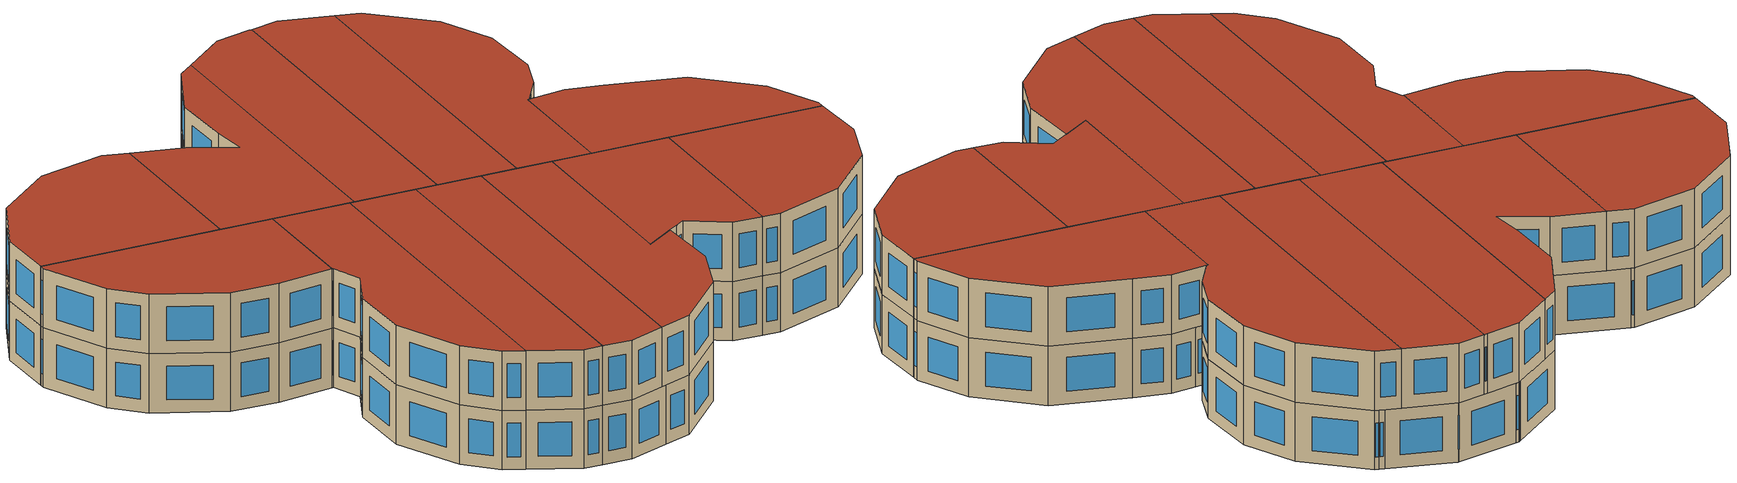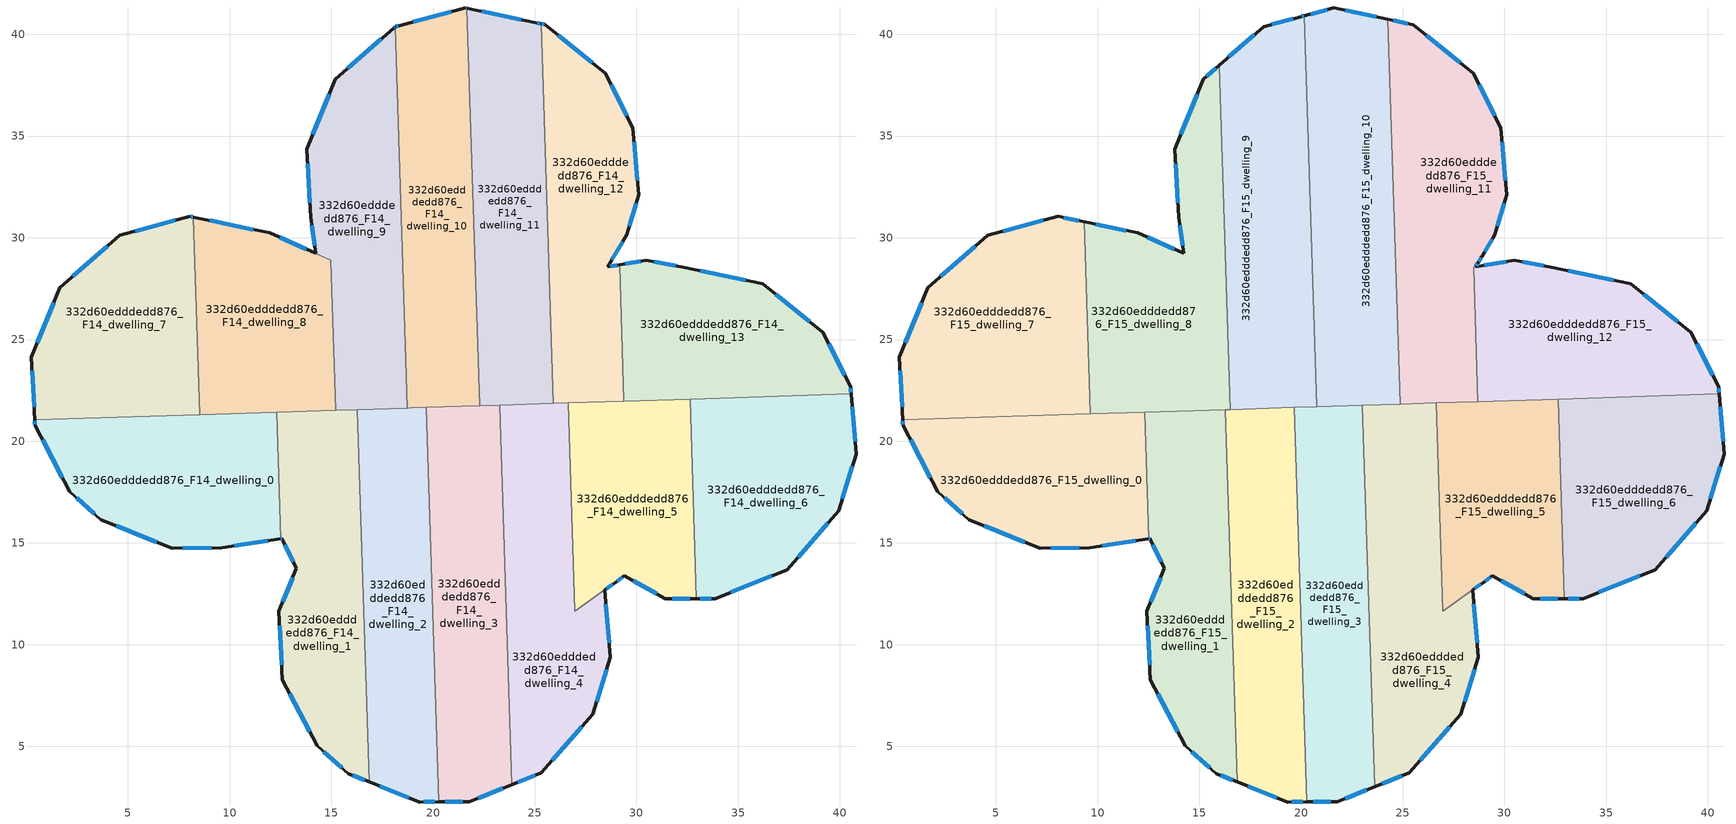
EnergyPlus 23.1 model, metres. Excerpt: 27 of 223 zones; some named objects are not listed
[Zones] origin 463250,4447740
332d60edddedd876_F14_dwelling_0
 floor to 332d60edddedd876_F13_dwelling_0 (EU_floor_Construction): 12.31,21.42 12.51,15.21 9.62,14.76 7.18,14.75 3.68,16.14 2.15,17.51 0.44,20.76 0.42,21.05 z42
 wall outside (EU_wall_Construction): 0.42,21.05 0.44,20.76 2.15,17.51 3.68,16.14 7.18,14.75 9.62,14.76 12.51,15.21 z42:45
 wall to 332d60edddedd876_F14_dwelling_1 (EU_wall_Construction): 12.51,15.21 12.31,21.42 z42:45
 wall to 332d60edddedd876_F14_dwelling_7 (EU_wall_Construction): 8.52,21.3 0.42,21.05 z42:45
 wall to 332d60edddedd876_F14_dwelling_8 (EU_wall_Construction): 12.31,21.42 8.52,21.3 z42:45
 window (EU_Window_Construction): 2.48,17.22 3.35,16.44 / 0.81,20.07 1.78,18.21 / 0.43,20.99 0.44,20.82 / 10.24,14.86 11.89,15.11 / 7.7,14.75 9.1,14.76 / 4.43,15.84 6.43,15.05 z42.64:44.36
332d60edddedd876_F14_dwelling_1
 floor to 332d60edddedd876_F13_dwelling_1 (EU_floor_Construction): 16.27,21.55 16.86,3.26 15.83,3.66 14.32,5.03 12.59,8.28 12.42,11.65 13.28,13.75 12.57,15.22 12.51,15.21 12.31,21.42 z42
 wall outside (EU_wall_Construction): 12.51,15.21 12.57,15.22 13.28,13.75 12.42,11.65 12.59,8.28 14.32,5.03 15.83,3.66 16.86,3.26 z42:45
 wall to 332d60edddedd876_F14_dwelling_2 (EU_wall_Construction): 16.86,3.26 16.27,21.55 z42:45
 wall to 332d60edddedd876_F14_dwelling_8 (EU_wall_Construction): 15.21,21.52 12.31,21.42 z42:45
 wall to 332d60edddedd876_F14_dwelling_9 (EU_wall_Construction): 16.27,21.55 15.21,21.52 z42:45
 window (EU_Window_Construction): 12.72,14.91 13.13,14.07 / 12.52,15.21 12.56,15.22 / 16.05,3.58 16.64,3.34 / 14.64,4.74 15.51,3.96 / 12.96,7.59 13.95,5.73 / 12.46,10.93 12.56,9 / 13.09,13.3 12.61,12.1 z42.64:44.36
332d60edddedd876_F14_dwelling_10
 floor to 332d60edddedd876_F13_dwelling_10 (EU_floor_Construction): 21.67,41.28 22.29,21.74 18.93,21.64 18.73,21.63 18.13,40.36 18.16,40.38 18.33,40.42 21.61,41.29 z42
 wall outside (EU_wall_Construction): 21.67,41.28 21.61,41.29 18.33,40.42 18.16,40.38 18.13,40.36 z42:45
 wall to 332d60edddedd876_F14_dwelling_11 (EU_wall_Construction): 22.29,21.74 21.67,41.28 z42:45
 wall to 332d60edddedd876_F14_dwelling_9 (EU_wall_Construction): 18.13,40.36 18.73,21.63 z42:45
 wall to 332d60edddedd876_F14_dwelling_3 (EU_wall_Construction): 19.67,21.66 22.29,21.74 z42:45
 wall to 332d60edddedd876_F14_dwelling_2 (EU_wall_Construction): 18.73,21.63 18.93,21.64 19.67,21.66 z42:45
 window (EU_Window_Construction): 18.29,40.42 18.19,40.39 / 20.91,41.11 19.03,40.61 / 21.65,41.29 21.62,41.29 z42.64:44.36
332d60edddedd876_F14_dwelling_11
 floor to 332d60edddedd876_F13_dwelling_11 (EU_floor_Construction): 25.31,40.52 25.91,21.86 22.29,21.74 21.67,41.28 25.06,40.57 z42
 wall outside (EU_wall_Construction): 25.31,40.52 25.06,40.57 21.67,41.28 z42:45
 wall to 332d60edddedd876_F14_dwelling_12 (EU_wall_Construction): 25.91,21.86 25.31,40.52 z42:45
 wall to 332d60edddedd876_F14_dwelling_4 (EU_wall_Construction): 23.27,21.77 25.91,21.86 z42:45
 wall to 332d60edddedd876_F14_dwelling_3 (EU_wall_Construction): 22.29,21.74 23.27,21.77 z42:45
 window (EU_Window_Construction): 24.33,40.72 22.39,41.13 / 25.26,40.53 25.11,40.56 z42.64:44.36
332d60edddedd876_F14_dwelling_12
 floor to 332d60edddedd876_F13_dwelling_12 (EU_floor_Construction): 28.46,38.1 29.82,35.42 30.1,32.11 29.53,30.15 28.59,28.58 29.17,28.68 29.39,21.97 25.91,21.86 25.31,40.52 25.51,40.48 z42
 wall outside (EU_wall_Construction): 29.17,28.68 28.59,28.58 29.53,30.15 30.1,32.11 29.82,35.42 28.46,38.1 25.51,40.48 25.31,40.52 z42:45
 wall to 332d60edddedd876_F14_dwelling_13 (EU_wall_Construction): 29.39,21.97 29.17,28.68 z42:45
 wall to 332d60edddedd876_F14_dwelling_5 (EU_wall_Construction): 26.65,21.88 29.39,21.97 z42:45
 wall to 332d60edddedd876_F14_dwelling_4 (EU_wall_Construction): 25.91,21.86 26.65,21.88 z42:45
 window (EU_Window_Construction): 29.66,30.57 29.98,31.69 / 28.79,28.92 29.33,29.81 / 29.05,28.66 28.71,28.6 / 25.47,40.49 25.35,40.51 / 27.83,38.61 26.14,39.97 / 29.53,35.99 28.75,37.52 / 30.04,32.82 29.88,34.71 z42.64:44.36
332d60edddedd876_F14_dwelling_13
 floor to 332d60edddedd876_F13_dwelling_13 (EU_floor_Construction): 39.16,25.36 40.52,22.68 40.55,22.33 29.39,21.97 29.17,28.68 30.49,28.89 32.31,28.56 36.21,27.75 z42
 wall outside (EU_wall_Construction): 40.55,22.33 40.52,22.68 39.16,25.36 36.21,27.75 32.31,28.56 30.49,28.89 29.17,28.68 z42:45
 wall to 332d60edddedd876_F14_dwelling_6 (EU_wall_Construction): 32.64,22.07 40.55,22.33 z42:45
 wall to 332d60edddedd876_F14_dwelling_5 (EU_wall_Construction): 29.38,21.97 32.63,22.07 z42:45
 window (EU_Window_Construction): 38.52,25.87 36.84,27.24 / 40.23,23.25 39.45,24.78 / 40.54,22.4 40.53,22.6 / 30.21,28.84 29.45,28.72 / 31.92,28.63 30.88,28.82 / 35.37,27.92 33.14,28.38 z42.64:44.36
332d60edddedd876_F14_dwelling_2
 floor to 332d60edddedd876_F13_dwelling_2 (EU_floor_Construction): 19.67,21.66 20.28,2.27 19.34,2.27 16.86,3.26 16.27,21.55 z42
 wall outside (EU_wall_Construction): 16.86,3.26 19.34,2.27 20.28,2.27 z42:45
 wall to 332d60edddedd876_F14_dwelling_3 (EU_wall_Construction): 20.28,2.27 19.67,21.66 z42:45
 wall to 332d60edddedd876_F14_dwelling_9 (EU_wall_Construction): 18.73,21.63 18.68,21.63 16.27,21.55 z42:45
 window (EU_Window_Construction): 19.54,2.27 20.08,2.27 / 17.39,3.04 18.81,2.48 z42.64:44.36
332d60edddedd876_F14_dwelling_3
 floor to 332d60edddedd876_F13_dwelling_3 (EU_floor_Construction): 23.27,21.77 23.86,3.12 21.79,2.28 20.28,2.27 19.67,21.66 z42
 wall outside (EU_wall_Construction): 20.28,2.27 21.79,2.28 23.86,3.12 z42:45
 wall to 332d60edddedd876_F14_dwelling_4 (EU_wall_Construction): 23.86,3.12 23.27,21.77 z42:45
 window (EU_Window_Construction): 22.23,2.46 23.42,2.94 / 20.61,2.27 21.47,2.28 z42.64:44.36
332d60edddedd876_F14_dwelling_4
 floor to 332d60edddedd876_F13_dwelling_4 (EU_floor_Construction): 26.65,21.88 26.98,11.64 28.45,12.69 28.72,9.38 27.85,6.59 25.33,3.71 23.86,3.12 23.27,21.77 z42
 wall outside (EU_wall_Construction): 23.86,3.12 25.33,3.71 27.85,6.59 28.72,9.38 28.44,12.69 z42:45
 wall to 332d60edddedd876_F14_dwelling_5 (EU_wall_Construction): 28.44,12.69 26.98,11.64 26.65,21.88 z42:45
 window (EU_Window_Construction): 28.66,10.09 28.5,11.98 / 28.04,7.19 28.53,8.78 / 25.87,4.32 27.31,5.97 / 24.18,3.24 25.01,3.58 z42.64:44.36
332d60edddedd876_F14_dwelling_5
 floor to 332d60edddedd876_F13_dwelling_5 (EU_floor_Construction): 32.64,22.07 32.95,12.26 31.42,12.27 29.41,13.4 28.95,13.05 28.44,12.7 26.98,11.64 26.65,21.88 z42
 wall outside (EU_wall_Construction): 28.95,13.05 29.41,13.4 31.42,12.27 32.95,12.26 z42:45; 28.44,12.7,45 28.45,12.7,42 28.95,13.05,42 28.95,13.05,45
 wall to 332d60edddedd876_F14_dwelling_6 (EU_wall_Construction): 32.95,12.26 32.64,22.07 z42:45
 window (EU_Window_Construction): 31.75,12.27 32.62,12.27 / 29.84,13.15 30.99,12.51 / 29.05,13.13 29.31,13.32 / 28.55,12.77 28.84,12.98 z42.64:44.36
332d60edddedd876_F14_dwelling_6
 floor to 332d60edddedd876_F13_dwelling_6 (EU_floor_Construction): 40.55,22.33 40.8,19.37 39.93,16.58 37.41,13.69 33.86,12.26 32.95,12.26 32.64,22.07 z42
 wall outside (EU_wall_Construction): 32.95,12.26 33.86,12.26 37.41,13.69 39.93,16.58 40.8,19.37 40.55,22.33 z42:45
 window (EU_Window_Construction): 37.95,14.31 39.39,15.96 / 34.62,12.57 36.65,13.39 / 33.14,12.26 33.67,12.26 / 40.74,20 40.6,21.69 / 40.12,17.17 40.61,18.77 z42.64:44.36
332d60edddedd876_F14_dwelling_7
 floor to 332d60edddedd876_F13_dwelling_7 (EU_floor_Construction): 8.22,31.02 8.52,21.3 0.42,21.05 0.26,24.12 1.65,27.55 4.61,30.13 8.07,31.05 z42
 wall outside (EU_wall_Construction): 8.22,31.02 8.07,31.05 4.61,30.13 1.65,27.55 0.26,24.12 0.42,21.05 z42:45
 wall to 332d60edddedd876_F14_dwelling_8 (EU_wall_Construction): 8.52,21.3 8.22,31.02 z42:45
 window (EU_Window_Construction): 8.18,31.02 8.1,31.04 / 0.29,23.46 0.39,21.7 / 1.35,26.82 0.56,24.85 / 3.98,29.58 2.28,28.1 / 7.33,30.85 5.35,30.33 z42.64:44.36
332d60edddedd876_F14_dwelling_8
 floor to 332d60edddedd876_F13_dwelling_8 (EU_floor_Construction): 14.97,28.9 15.21,21.52 8.52,21.3 8.22,31.02 11.97,30.24 z42
 wall outside (EU_wall_Construction): 11.97,30.24 8.22,31.02 z42:45
 wall to 332d60edddedd876_F14_dwelling_9 (EU_wall_Construction): 15.21,21.52 14.97,28.9 11.97,30.24 z42:45
 window (EU_Window_Construction): 11.16,30.4 9.02,30.85 z42.64:44.36
 ceiling adiabatic (EU_roof_Construction): 15.21,21.52 14.97,28.9 11.97,30.24 9.34,30.78 9.65,21.34 z45
332d60edddedd876_F14_dwelling_9
 floor to 332d60edddedd876_F13_dwelling_9 (EU_floor_Construction): 18.13,40.36 18.73,21.63 18.68,21.63 15.21,21.52 14.97,28.9 11.97,30.24 14.25,29.23 13.98,31.01 13.8,34.36 15.19,37.8 18.08,40.31 z42
 wall outside (EU_wall_Construction): 18.13,40.36 18.08,40.31 15.19,37.8 13.8,34.36 13.98,31.01 14.25,29.23 11.97,30.24 z42:45
 window (EU_Window_Construction): 13.76,29.45 12.46,30.03 / 14.04,30.63 14.19,29.61 / 13.84,33.64 13.94,31.73 / 14.89,37.06 14.1,35.1 / 17.46,39.77 15.81,38.34 / 18.12,40.35 18.09,40.32 z42.64:44.36
332d60edddedd876_F15_dwelling_0
 floor to 332d60edddedd876_F14_dwelling_0 (EU_floor_Construction): 12.31,21.42 12.51,15.21 9.62,14.76 7.18,14.75 3.68,16.14 2.15,17.51 0.44,20.76 0.42,21.05 z45
 wall outside (EU_wall_Construction): 0.42,21.05 0.44,20.76 2.15,17.51 3.68,16.14 7.18,14.75 9.62,14.76 12.51,15.21 z45:48
 wall to 332d60edddedd876_F15_dwelling_1 (EU_wall_Construction): 12.51,15.21 12.31,21.42 z45:48
 wall to 332d60edddedd876_F15_dwelling_7 (EU_wall_Construction): 9.64,21.34 0.42,21.05 z45:48
 wall to 332d60edddedd876_F15_dwelling_8 (EU_wall_Construction): 12.31,21.42 9.64,21.34 z45:48
 window (EU_Window_Construction): 2.48,17.22 3.35,16.44 / 0.81,20.07 1.78,18.21 / 0.43,20.99 0.44,20.82 / 10.24,14.86 11.89,15.11 / 7.7,14.75 9.1,14.76 / 4.43,15.84 6.43,15.05 z45.64:47.36
 roof outside (EU_roof_Construction): 12.51,15.21 12.31,21.42 0.42,21.05 0.44,20.76 2.15,17.51 3.68,16.14 7.18,14.75 9.62,14.76 z48
332d60edddedd876_F15_dwelling_1
 floor to 332d60edddedd876_F14_dwelling_1 (EU_floor_Construction): 16.27,21.55 16.86,3.26 15.83,3.66 14.32,5.03 12.59,8.28 12.42,11.65 13.28,13.75 12.57,15.22 12.51,15.21 12.31,21.42 z45
 wall outside (EU_wall_Construction): 12.51,15.21 12.57,15.22 13.28,13.75 12.42,11.65 12.59,8.28 14.32,5.03 15.83,3.66 16.86,3.26 z45:48
 wall to 332d60edddedd876_F15_dwelling_2 (EU_wall_Construction): 16.86,3.26 16.27,21.55 z45:48
 wall to 332d60edddedd876_F15_dwelling_8 (EU_wall_Construction): 16.27,21.55 12.31,21.42 z45:48
 window (EU_Window_Construction): 12.72,14.91 13.13,14.07 / 12.52,15.21 12.56,15.22 / 16.05,3.58 16.64,3.34 / 14.64,4.74 15.51,3.96 / 12.96,7.59 13.95,5.73 / 12.46,10.93 12.56,9 / 13.09,13.3 12.61,12.1 z45.64:47.36
 roof outside (EU_roof_Construction): 16.86,3.26 16.27,21.55 12.31,21.42 12.51,15.21 12.57,15.22 13.28,13.75 12.42,11.65 12.59,8.28 14.32,5.03 15.83,3.66 z48
332d60edddedd876_F15_dwelling_10
 floor to 332d60edddedd876_F14_dwelling_11 (EU_floor_Construction): 24.27,40.74 24.87,21.83 22.29,21.74 21.67,41.28 z45
 floor to 332d60edddedd876_F14_dwelling_10 (EU_floor_Construction): 21.67,41.28 22.29,21.74 20.78,21.7 20.16,40.91 21.61,41.29 z45
 wall outside (EU_wall_Construction): 24.27,40.74 21.61,41.29 20.16,40.91 z45:48
 wall to 332d60edddedd876_F15_dwelling_11 (EU_wall_Construction): 24.87,21.83 24.27,40.74 z45:48
 wall to 332d60edddedd876_F15_dwelling_9 (EU_wall_Construction): 20.16,40.91 20.78,21.7 z45:48
 wall to 332d60edddedd876_F15_dwelling_3 (EU_wall_Construction): 20.78,21.7 23.02,21.77 z45:48
 wall to 332d60edddedd876_F15_dwelling_4 (EU_wall_Construction): 23.02,21.77 24.87,21.83 z45:48
 window (EU_Window_Construction): 23.7,40.86 22.18,41.18 / 21.3,41.21 20.47,40.99 z45.64:47.36
 roof outside (EU_roof_Construction): 24.87,21.83 24.27,40.74 21.61,41.29 20.16,40.91 20.78,21.7 z48
332d60edddedd876_F15_dwelling_11
 floor to 332d60edddedd876_F14_dwelling_12 (EU_floor_Construction): 28.46,38.1 29.82,35.42 30.1,32.11 29.53,30.15 28.69,28.75 28.59,28.58 28.48,28.56 28.7,21.95 25.91,21.86 25.31,40.52 25.51,40.48 z45
 floor to 332d60edddedd876_F14_dwelling_11 (EU_floor_Construction): 25.31,40.52 25.91,21.86 24.87,21.83 24.27,40.74 25.06,40.57 25.15,40.55 z45
 wall outside (EU_wall_Construction): 28.9,29.1 29.53,30.15 30.1,32.11 29.82,35.42 28.46,38.1 25.51,40.48 24.27,40.74 / 28.59,28.58 28.69,28.75 28.89,29.09 z45:48
 wall to 332d60edddedd876_F15_dwelling_12 (EU_wall_Construction): 28.7,21.95 28.48,28.56 28.59,28.58 z45:48
 wall to 332d60edddedd876_F15_dwelling_5 (EU_wall_Construction): 26.65,21.88 28.7,21.95 z45:48
 wall to 332d60edddedd876_F15_dwelling_4 (EU_wall_Construction): 24.87,21.83 26.65,21.88 z45:48
 window (EU_Window_Construction): 25.25,40.53 24.53,40.68 / 27.83,38.61 26.14,39.97 / 29.53,35.99 28.75,37.52 / 30.04,32.82 29.88,34.71 / 29.66,30.57 29.98,31.69 / 29.03,29.32 29.4,29.92 / 28.73,28.83 28.85,29.02 / 28.61,28.62 28.67,28.72 z45.64:47.36
 roof outside (EU_roof_Construction): 28.7,21.95 28.48,28.56 28.59,28.58 28.69,28.75 29.53,30.15 30.1,32.11 29.82,35.42 28.46,38.1 25.51,40.48 24.27,40.74 24.87,21.83 z48
332d60edddedd876_F15_dwelling_12
 floor to 332d60edddedd876_F14_dwelling_13 (EU_floor_Construction): 39.16,25.36 40.52,22.68 40.55,22.33 29.39,21.97 29.17,28.68 30.49,28.89 32.31,28.56 36.21,27.75 z45
 floor to 332d60edddedd876_F14_dwelling_12 (EU_floor_Construction): 29.17,28.68 29.39,21.97 28.7,21.95 28.48,28.56 28.59,28.59 z45
 wall outside (EU_wall_Construction): 40.55,22.33 40.52,22.68 39.16,25.36 36.21,27.75 32.31,28.56 30.49,28.89 28.59,28.59 z45:48
 wall to 332d60edddedd876_F15_dwelling_6 (EU_wall_Construction): 32.64,22.07 40.55,22.33 z45:48
 wall to 332d60edddedd876_F15_dwelling_5 (EU_wall_Construction): 28.7,21.95 32.63,22.07 z45:48
 window (EU_Window_Construction): 40.23,23.25 39.45,24.78 / 40.54,22.4 40.53,22.6 / 30.08,28.82 29,28.65 / 31.92,28.63 30.88,28.82 / 35.37,27.92 33.14,28.38 / 38.52,25.87 36.84,27.24 z45.64:47.36
 roof outside (EU_roof_Construction): 40.55,22.33 40.52,22.68 39.16,25.36 36.21,27.75 32.31,28.56 30.49,28.89 28.59,28.59 28.48,28.56 28.7,21.95 z48
332d60edddedd876_F15_dwelling_2
 floor to 332d60edddedd876_F14_dwelling_2 (EU_floor_Construction): 19.67,21.66 20.28,2.27 19.34,2.27 16.86,3.26 16.27,21.55 z45
 wall outside (EU_wall_Construction): 16.86,3.26 19.34,2.27 20.28,2.27 z45:48
 wall to 332d60edddedd876_F15_dwelling_3 (EU_wall_Construction): 20.28,2.27 19.67,21.66 z45:48
 wall to 332d60edddedd876_F15_dwelling_9 (EU_wall_Construction): 19.67,21.66 16.53,21.56 z45:48
 wall to 332d60edddedd876_F15_dwelling_8 (EU_wall_Construction): 16.53,21.56 16.27,21.55 z45:48
 window (EU_Window_Construction): 19.54,2.27 20.08,2.27 / 17.39,3.04 18.81,2.48 z45.64:47.36
 roof outside (EU_roof_Construction): 20.28,2.27 19.67,21.66 16.27,21.55 16.86,3.26 19.34,2.27 z48
332d60edddedd876_F15_dwelling_3
 floor to 332d60edddedd876_F14_dwelling_3 (EU_floor_Construction): 23.02,21.77 23.61,3.02 21.79,2.28 20.28,2.27 19.67,21.66 z45
 wall outside (EU_wall_Construction): 20.28,2.27 21.79,2.28 23.61,3.02 z45:48
 wall to 332d60edddedd876_F15_dwelling_4 (EU_wall_Construction): 23.61,3.02 23.02,21.77 z45:48
 wall to 332d60edddedd876_F15_dwelling_9 (EU_wall_Construction): 20.78,21.69 19.67,21.66 z45:48
 window (EU_Window_Construction): 22.18,2.44 23.22,2.86 / 20.61,2.27 21.47,2.28 z45.64:47.36
 roof outside (EU_roof_Construction): 23.61,3.02 23.02,21.77 19.67,21.66 20.28,2.27 21.79,2.28 z48
332d60edddedd876_F15_dwelling_4
 floor to 332d60edddedd876_F14_dwelling_4 (EU_floor_Construction): 26.65,21.88 26.98,11.64 28.44,12.69 28.72,9.38 27.85,6.59 25.33,3.71 23.86,3.12 23.27,21.77 z45
 floor to 332d60edddedd876_F14_dwelling_3 (EU_floor_Construction): 23.27,21.77 23.86,3.12 23.61,3.02 23.02,21.77 z45
 wall outside (EU_wall_Construction): 23.61,3.02 25.33,3.71 27.85,6.59 28.72,9.38 28.44,12.69 z45:48
 wall to 332d60edddedd876_F15_dwelling_5 (EU_wall_Construction): 28.44,12.7 26.98,11.64 26.65,21.88 z45:48
 window (EU_Window_Construction): 28.66,10.09 28.5,11.98 / 28.04,7.19 28.53,8.78 / 25.87,4.32 27.31,5.97 / 23.98,3.16 24.96,3.56 z45.64:47.36
 roof outside (EU_roof_Construction): 25.33,3.71 27.85,6.59 28.72,9.38 28.44,12.7 26.98,11.64 26.65,21.88 23.02,21.77 23.61,3.02 z48
332d60edddedd876_F15_dwelling_5
 floor to 332d60edddedd876_F14_dwelling_5 (EU_floor_Construction): 32.64,22.07 32.95,12.26 31.42,12.27 29.41,13.4 28.95,13.05 28.44,12.7 26.98,11.64 26.65,21.88 z45
 wall outside (EU_wall_Construction): 28.44,12.7 28.95,13.05 29.41,13.4 31.42,12.27 32.95,12.26 z45:48
 wall to 332d60edddedd876_F15_dwelling_6 (EU_wall_Construction): 32.95,12.26 32.64,22.07 z45:48
 window (EU_Window_Construction): 31.75,12.27 32.62,12.27 / 29.84,13.15 30.99,12.51 / 29.05,13.13 29.31,13.32 / 28.55,12.77 28.84,12.98 z45.64:47.36
 roof outside (EU_roof_Construction): 32.95,12.26 32.64,22.07 26.65,21.88 26.98,11.64 28.44,12.7 28.95,13.05 29.41,13.4 31.42,12.27 z48
332d60edddedd876_F15_dwelling_6
 floor to 332d60edddedd876_F14_dwelling_6 (EU_floor_Construction): 40.55,22.33 40.8,19.37 39.93,16.58 37.41,13.69 33.86,12.26 32.95,12.26 32.64,22.07 z45
 wall outside (EU_wall_Construction): 32.95,12.26 33.86,12.26 37.41,13.69 39.93,16.58 40.8,19.37 40.55,22.33 z45:48
 window (EU_Window_Construction): 37.95,14.31 39.39,15.96 / 34.62,12.57 36.65,13.39 / 33.14,12.26 33.67,12.26 / 40.74,20 40.6,21.69 / 40.12,17.17 40.61,18.77 z45.64:47.36
 roof outside (EU_roof_Construction): 37.41,13.69 39.93,16.58 40.8,19.37 40.55,22.33 32.64,22.07 32.95,12.26 33.86,12.26 z48
332d60edddedd876_F15_dwelling_7
 floor to 332d60edddedd876_F14_dwelling_7 (EU_floor_Construction): 8.22,31.02 8.52,21.3 0.42,21.05 0.26,24.12 1.65,27.55 4.61,30.13 8.07,31.05 z45
 floor to 332d60edddedd876_F14_dwelling_8 (EU_floor_Construction): 9.34,30.78 9.65,21.34 8.52,21.3 8.22,31.02 z45
 wall outside (EU_wall_Construction): 9.34,30.79 8.07,31.05 4.61,30.13 1.65,27.55 0.26,24.12 0.42,21.05 z45:48
 wall to 332d60edddedd876_F15_dwelling_8 (EU_wall_Construction): 9.65,21.34 9.34,30.79 z45:48
 window (EU_Window_Construction): 9.07,30.84 8.34,30.99 / 0.29,23.46 0.39,21.7 / 1.35,26.82 0.56,24.85 / 3.98,29.58 2.28,28.1 / 7.33,30.85 5.35,30.33 z45.64:47.36
 roof outside (EU_roof_Construction): 9.65,21.34 9.34,30.79 8.07,31.05 4.61,30.13 1.65,27.55 0.26,24.12 0.42,21.05 z48
332d60edddedd876_F15_dwelling_8
 floor to 332d60edddedd876_F14_dwelling_9 (EU_floor_Construction): 15.99,38.49 16.53,21.56 15.21,21.52 14.97,28.9 11.97,30.24 14.25,29.23 13.98,31.01 13.8,34.36 15.19,37.8 z45
 floor adiabatic (EU_floor_Construction): 14.97,28.9 15.21,21.52 16.53,21.56 9.65,21.34 9.34,30.79 11.97,30.24 z45
 wall outside (EU_wall_Construction): 15.99,38.49 15.19,37.8 13.8,34.36 13.98,31.01 14.25,29.23 11.97,30.24 9.34,30.79 z45:48
 wall to 332d60edddedd876_F15_dwelling_9 (EU_wall_Construction): 16.53,21.56 15.99,38.49 z45:48
 window (EU_Window_Construction): 13.84,33.64 13.94,31.73 / 14.89,37.06 14.1,35.1 / 15.82,38.34 15.36,37.95 / 11.41,30.36 9.91,30.67 / 13.76,29.45 12.46,30.03 / 14.04,30.63 14.19,29.61 z45.64:47.36
 roof outside (EU_roof_Construction): 16.53,21.56 15.99,38.49 15.19,37.8 13.8,34.36 13.98,31.01 14.25,29.23 11.97,30.24 9.34,30.79 9.65,21.34 z48
332d60edddedd876_F15_dwelling_9
 floor to 332d60edddedd876_F14_dwelling_10 (EU_floor_Construction): 20.16,40.91 20.78,21.7 18.93,21.64 18.73,21.63 18.13,40.36 18.16,40.38 z45
 floor to 332d60edddedd876_F14_dwelling_9 (EU_floor_Construction): 18.13,40.36 18.73,21.63 18.68,21.63 16.53,21.56 15.99,38.49 z45
 wall outside (EU_wall_Construction): 20.16,40.91 20.01,40.87 18.16,40.38 15.99,38.49 z45:48
 window (EU_Window_Construction): 17.69,39.97 16.45,38.9 / 19.62,40.77 18.56,40.48 / 20.13,40.9 20.05,40.88 z45.64:47.36
 roof outside (EU_roof_Construction): 20.78,21.7 20.16,40.91 20.01,40.87 18.16,40.38 15.99,38.49 16.53,21.56 z48
[Building]
EU S2 Campaign: North Axis=0; Terrain=City; Solar Distribution=FullExterior
[Site:Location]
Yerevan-Zvartnots.Intl.AP: Latitude=40.15; Longitude=44.383; Time Zone=4; Elevation=854
[SizingPeriod:WeatherFileDays]
AnnualSizingPeriod: Begin Month=1; Begin Day of Month=1; End Month=12; End Day of Month=31; Day of Week for Start Day=Monday; Use Weather File Daylight Saving Period=No; Use Weather File Rain and Snow Indicators=No
[MATERIAL]
EU_InternalMass_Material: Roughness=MediumRough; Thickness=0.1; Conductivity=1; Density=1800; Specific Heat=900; Thermal Absorptance=0.9; Solar Absorptance=0.7; Visible Absorptance=0.7
[MATERIAL:NOMASS] Roughness=MediumRough; Thermal Absorptance=0.9; Solar Absorptance=0.7; Visible Absorptance=0.7
Name | Thermal Resistance
EU_wall_NoMass | 1.05043
EU_roof_NoMass | 1.45357
EU_floor_NoMass | 0.478065
[WINDOWMATERIAL:SIMPLEGLAZINGSYSTEM]
EU_Window_SimpleGlazing: UFactor=2.5566; Solar Heat Gain Coefficient=0.75; Visible Transmittance=0.75
[CONSTRUCTION]
EU_wall_Construction: EU_wall_NoMass
EU_roof_Construction: EU_roof_NoMass
EU_floor_Construction: EU_floor_NoMass
EU_Window_Construction: EU_Window_SimpleGlazing
EU_InternalMass_Construction: EU_InternalMass_Material
[ZONE] Type=1; Multiplier=1; Ceiling Height=autocalculate; Floor Area=autocalculate; Part of Total Floor Area=Yes
Name | Volume
332d60edddedd876_F14_dwelling_0; 332d60edddedd876_F15_dwelling_0 | 191.665
332d60edddedd876_F14_dwelling_1; 332d60edddedd876_F15_dwelling_1 | 195.369
332d60edddedd876_F14_dwelling_10 | 204.774
332d60edddedd876_F15_dwelling_10 | 237.027
332d60edddedd876_F14_dwelling_11 | 207.5
332d60edddedd876_F15_dwelling_11 | 240.788
332d60edddedd876_F14_dwelling_12 | 195.988
332d60edddedd876_F15_dwelling_12 | 190.792
332d60edddedd876_F14_dwelling_13 | 177.003
332d60edddedd876_F14_dwelling_2; 332d60edddedd876_F15_dwelling_2 | 193.45
332d60edddedd876_F14_dwelling_3 | 207.551
332d60edddedd876_F15_dwelling_3 | 193.511
332d60edddedd876_F14_dwelling_4 | 203.64
332d60edddedd876_F15_dwelling_4 | 217.66
332d60edddedd876_F14_dwelling_5; 332d60edddedd876_F15_dwelling_5 | 169.308
332d60edddedd876_F14_dwelling_6; 332d60edddedd876_F15_dwelling_6 | 193.51
332d60edddedd876_F14_dwelling_7 | 193.513
332d60edddedd876_F15_dwelling_7 | 225.75
332d60edddedd876_F14_dwelling_8 | 175.623
332d60edddedd876_F15_dwelling_8 | 225.744
332d60edddedd876_F14_dwelling_9 | 200.088
332d60edddedd876_F15_dwelling_9 | 234.412
[INTERNALMASS] Construction=EU_InternalMass_Construction
Name | Zone or ZoneList | Surface Area
332d60edddedd876_F14_dwelling_0_EU_InternalMass | 332d60edddedd876_F14_dwelling_0 | 63.8883
332d60edddedd876_F14_dwelling_1_EU_InternalMass | 332d60edddedd876_F14_dwelling_1 | 65.1228
332d60edddedd876_F14_dwelling_2_EU_InternalMass | 332d60edddedd876_F14_dwelling_2 | 64.4834
332d60edddedd876_F14_dwelling_3_EU_InternalMass | 332d60edddedd876_F14_dwelling_3 | 69.1823
332d60edddedd876_F14_dwelling_4_EU_InternalMass | 332d60edddedd876_F14_dwelling_4 | 67.8796
332d60edddedd876_F14_dwelling_5_EU_InternalMass | 332d60edddedd876_F14_dwelling_5 | 56.4375
332d60edddedd876_F14_dwelling_6_EU_InternalMass | 332d60edddedd876_F14_dwelling_6 | 64.5032
332d60edddedd876_F14_dwelling_7_EU_InternalMass | 332d60edddedd876_F14_dwelling_7 | 64.5042
332d60edddedd876_F14_dwelling_8_EU_InternalMass | 332d60edddedd876_F14_dwelling_8 | 58.5498
332d60edddedd876_F14_dwelling_9_EU_InternalMass | 332d60edddedd876_F14_dwelling_9 | 66.697
332d60edddedd876_F14_dwelling_10_EU_InternalMass | 332d60edddedd876_F14_dwelling_10 | 68.2564
332d60edddedd876_F14_dwelling_11_EU_InternalMass | 332d60edddedd876_F14_dwelling_11 | 69.173
332d60edddedd876_F14_dwelling_12_EU_InternalMass | 332d60edddedd876_F14_dwelling_12 | 65.3231
332d60edddedd876_F14_dwelling_13_EU_InternalMass | 332d60edddedd876_F14_dwelling_13 | 59.0012
332d60edddedd876_F15_dwelling_0_EU_InternalMass | 332d60edddedd876_F15_dwelling_0 | 63.8883
332d60edddedd876_F15_dwelling_1_EU_InternalMass | 332d60edddedd876_F15_dwelling_1 | 65.1228
332d60edddedd876_F15_dwelling_2_EU_InternalMass | 332d60edddedd876_F15_dwelling_2 | 64.4834
332d60edddedd876_F15_dwelling_3_EU_InternalMass | 332d60edddedd876_F15_dwelling_3 | 64.5039
332d60edddedd876_F15_dwelling_4_EU_InternalMass | 332d60edddedd876_F15_dwelling_4 | 72.5581
332d60edddedd876_F15_dwelling_5_EU_InternalMass | 332d60edddedd876_F15_dwelling_5 | 56.4375
332d60edddedd876_F15_dwelling_6_EU_InternalMass | 332d60edddedd876_F15_dwelling_6 | 64.5032
332d60edddedd876_F15_dwelling_7_EU_InternalMass | 332d60edddedd876_F15_dwelling_7 | 75.25
332d60edddedd876_F15_dwelling_8_EU_InternalMass | 332d60edddedd876_F15_dwelling_8 | 75.2483
332d60edddedd876_F15_dwelling_9_EU_InternalMass | 332d60edddedd876_F15_dwelling_9 | 78.1347
332d60edddedd876_F15_dwelling_10_EU_InternalMass | 332d60edddedd876_F15_dwelling_10 | 79.0153
332d60edddedd876_F15_dwelling_11_EU_InternalMass | 332d60edddedd876_F15_dwelling_11 | 80.2586
332d60edddedd876_F15_dwelling_12_EU_InternalMass | 332d60edddedd876_F15_dwelling_12 | 63.5973
[OTHEREQUIPMENT] Fuel Type=Electricity; Design Level Calculation Method=Watts/Area; Power per Zone Floor Area=1; Fraction Latent=0; Fraction Radiant=0; Fraction Lost=0; Carbon Dioxide Generation Rate=0; EndUse Subcategory=EU_Step8_InternalGains
Name | Zone or ZoneList or Space or SpaceList | Schedule
EU_Step8_InternalGain_332d60edddedd876_F14_dwelling_0_f000 | 332d60edddedd876_F14_dwelling_0 | EU_Step8_GainSchedule_332d60edddedd876_F14_dwelling_0_f000
EU_Step8_InternalGain_332d60edddedd876_F14_dwelling_1_f000 | 332d60edddedd876_F14_dwelling_1 | EU_Step8_GainSchedule_332d60edddedd876_F14_dwelling_1_f000
EU_Step8_InternalGain_332d60edddedd876_F14_dwelling_2_f000 | 332d60edddedd876_F14_dwelling_2 | EU_Step8_GainSchedule_332d60edddedd876_F14_dwelling_2_f000
EU_Step8_InternalGain_332d60edddedd876_F14_dwelling_3_f000 | 332d60edddedd876_F14_dwelling_3 | EU_Step8_GainSchedule_332d60edddedd876_F14_dwelling_3_f000
EU_Step8_InternalGain_332d60edddedd876_F14_dwelling_4_f000 | 332d60edddedd876_F14_dwelling_4 | EU_Step8_GainSchedule_332d60edddedd876_F14_dwelling_4_f000
EU_Step8_InternalGain_332d60edddedd876_F14_dwelling_5_f000 | 332d60edddedd876_F14_dwelling_5 | EU_Step8_GainSchedule_332d60edddedd876_F14_dwelling_5_f000
EU_Step8_InternalGain_332d60edddedd876_F14_dwelling_6_f000 | 332d60edddedd876_F14_dwelling_6 | EU_Step8_GainSchedule_332d60edddedd876_F14_dwelling_6_f000
EU_Step8_InternalGain_332d60edddedd876_F14_dwelling_7_f000 | 332d60edddedd876_F14_dwelling_7 | EU_Step8_GainSchedule_332d60edddedd876_F14_dwelling_7_f000
EU_Step8_InternalGain_332d60edddedd876_F14_dwelling_8_f000 | 332d60edddedd876_F14_dwelling_8 | EU_Step8_GainSchedule_332d60edddedd876_F14_dwelling_8_f000
EU_Step8_InternalGain_332d60edddedd876_F14_dwelling_9_f000 | 332d60edddedd876_F14_dwelling_9 | EU_Step8_GainSchedule_332d60edddedd876_F14_dwelling_9_f000
EU_Step8_InternalGain_332d60edddedd876_F14_dwelling_10_f000 | 332d60edddedd876_F14_dwelling_10 | EU_Step8_GainSchedule_332d60edddedd876_F14_dwelling_10_f000
EU_Step8_InternalGain_332d60edddedd876_F14_dwelling_11_f000 | 332d60edddedd876_F14_dwelling_11 | EU_Step8_GainSchedule_332d60edddedd876_F14_dwelling_11_f000
EU_Step8_InternalGain_332d60edddedd876_F14_dwelling_12_f000 | 332d60edddedd876_F14_dwelling_12 | EU_Step8_GainSchedule_332d60edddedd876_F14_dwelling_12_f000
EU_Step8_InternalGain_332d60edddedd876_F14_dwelling_13_f000 | 332d60edddedd876_F14_dwelling_13 | EU_Step8_GainSchedule_332d60edddedd876_F14_dwelling_13_f000
EU_Step8_InternalGain_332d60edddedd876_F15_dwelling_0_f000 | 332d60edddedd876_F15_dwelling_0 | EU_Step8_GainSchedule_332d60edddedd876_F15_dwelling_0_f000
EU_Step8_InternalGain_332d60edddedd876_F15_dwelling_1_f000 | 332d60edddedd876_F15_dwelling_1 | EU_Step8_GainSchedule_332d60edddedd876_F15_dwelling_1_f000
EU_Step8_InternalGain_332d60edddedd876_F15_dwelling_2_f000 | 332d60edddedd876_F15_dwelling_2 | EU_Step8_GainSchedule_332d60edddedd876_F15_dwelling_2_f000
EU_Step8_InternalGain_332d60edddedd876_F15_dwelling_3_f000 | 332d60edddedd876_F15_dwelling_3 | EU_Step8_GainSchedule_332d60edddedd876_F15_dwelling_3_f000
EU_Step8_InternalGain_332d60edddedd876_F15_dwelling_4_f000 | 332d60edddedd876_F15_dwelling_4 | EU_Step8_GainSchedule_332d60edddedd876_F15_dwelling_4_f000
EU_Step8_InternalGain_332d60edddedd876_F15_dwelling_5_f000 | 332d60edddedd876_F15_dwelling_5 | EU_Step8_GainSchedule_332d60edddedd876_F15_dwelling_5_f000
EU_Step8_InternalGain_332d60edddedd876_F15_dwelling_6_f000 | 332d60edddedd876_F15_dwelling_6 | EU_Step8_GainSchedule_332d60edddedd876_F15_dwelling_6_f000
EU_Step8_InternalGain_332d60edddedd876_F15_dwelling_7_f000 | 332d60edddedd876_F15_dwelling_7 | EU_Step8_GainSchedule_332d60edddedd876_F15_dwelling_7_f000
EU_Step8_InternalGain_332d60edddedd876_F15_dwelling_8_f000 | 332d60edddedd876_F15_dwelling_8 | EU_Step8_GainSchedule_332d60edddedd876_F15_dwelling_8_f000
EU_Step8_InternalGain_332d60edddedd876_F15_dwelling_9_f000 | 332d60edddedd876_F15_dwelling_9 | EU_Step8_GainSchedule_332d60edddedd876_F15_dwelling_9_f000
EU_Step8_InternalGain_332d60edddedd876_F15_dwelling_10_f000 | 332d60edddedd876_F15_dwelling_10 | EU_Step8_GainSchedule_332d60edddedd876_F15_dwelling_10_f000
EU_Step8_InternalGain_332d60edddedd876_F15_dwelling_11_f000 | 332d60edddedd876_F15_dwelling_11 | EU_Step8_GainSchedule_332d60edddedd876_F15_dwelling_11_f000
EU_Step8_InternalGain_332d60edddedd876_F15_dwelling_12_f000 | 332d60edddedd876_F15_dwelling_12 | EU_Step8_GainSchedule_332d60edddedd876_F15_dwelling_12_f000
[ZONEVENTILATION:DESIGNFLOWRATE] Schedule=EU_AlwaysOn; Design Flow Rate Calculation Method=AirChanges/Hour; Air Changes per Hour=0.557805; Ventilation Type=Natural; Fan Pressure Rise=0; Fan Total Efficiency=1; Constant Term Coefficient=1; Temperature Term Coefficient=0; Velocity Term Coefficient=0; Velocity Squared Term Coefficient=0; Minimum Indoor Temperature=-100; Maximum Indoor Temperature=100; Delta Temperature=-100; Minimum Outdoor Temperature=-100; Maximum Outdoor Temperature=100; Maximum Wind Speed=40
Name | Zone or ZoneList or Space or SpaceList
EU_ConstantAir_332d60edddedd876_F14_dwelling_0 | 332d60edddedd876_F14_dwelling_0
EU_ConstantAir_332d60edddedd876_F14_dwelling_1 | 332d60edddedd876_F14_dwelling_1
EU_ConstantAir_332d60edddedd876_F14_dwelling_2 | 332d60edddedd876_F14_dwelling_2
EU_ConstantAir_332d60edddedd876_F14_dwelling_3 | 332d60edddedd876_F14_dwelling_3
EU_ConstantAir_332d60edddedd876_F14_dwelling_4 | 332d60edddedd876_F14_dwelling_4
EU_ConstantAir_332d60edddedd876_F14_dwelling_5 | 332d60edddedd876_F14_dwelling_5
EU_ConstantAir_332d60edddedd876_F14_dwelling_6 | 332d60edddedd876_F14_dwelling_6
EU_ConstantAir_332d60edddedd876_F14_dwelling_7 | 332d60edddedd876_F14_dwelling_7
EU_ConstantAir_332d60edddedd876_F14_dwelling_8 | 332d60edddedd876_F14_dwelling_8
EU_ConstantAir_332d60edddedd876_F14_dwelling_9 | 332d60edddedd876_F14_dwelling_9
EU_ConstantAir_332d60edddedd876_F14_dwelling_10 | 332d60edddedd876_F14_dwelling_10
EU_ConstantAir_332d60edddedd876_F14_dwelling_11 | 332d60edddedd876_F14_dwelling_11
EU_ConstantAir_332d60edddedd876_F14_dwelling_12 | 332d60edddedd876_F14_dwelling_12
EU_ConstantAir_332d60edddedd876_F14_dwelling_13 | 332d60edddedd876_F14_dwelling_13
EU_ConstantAir_332d60edddedd876_F15_dwelling_0 | 332d60edddedd876_F15_dwelling_0
EU_ConstantAir_332d60edddedd876_F15_dwelling_1 | 332d60edddedd876_F15_dwelling_1
EU_ConstantAir_332d60edddedd876_F15_dwelling_2 | 332d60edddedd876_F15_dwelling_2
EU_ConstantAir_332d60edddedd876_F15_dwelling_3 | 332d60edddedd876_F15_dwelling_3
EU_ConstantAir_332d60edddedd876_F15_dwelling_4 | 332d60edddedd876_F15_dwelling_4
EU_ConstantAir_332d60edddedd876_F15_dwelling_5 | 332d60edddedd876_F15_dwelling_5
EU_ConstantAir_332d60edddedd876_F15_dwelling_6 | 332d60edddedd876_F15_dwelling_6
EU_ConstantAir_332d60edddedd876_F15_dwelling_7 | 332d60edddedd876_F15_dwelling_7
EU_ConstantAir_332d60edddedd876_F15_dwelling_8 | 332d60edddedd876_F15_dwelling_8
EU_ConstantAir_332d60edddedd876_F15_dwelling_9 | 332d60edddedd876_F15_dwelling_9
EU_ConstantAir_332d60edddedd876_F15_dwelling_10 | 332d60edddedd876_F15_dwelling_10
EU_ConstantAir_332d60edddedd876_F15_dwelling_11 | 332d60edddedd876_F15_dwelling_11
EU_ConstantAir_332d60edddedd876_F15_dwelling_12 | 332d60edddedd876_F15_dwelling_12
[HVACTEMPLATE:ZONE:IDEALLOADSAIRSYSTEM] System Availability Schedule=EU_AlwaysOn; Maximum Heating Supply Air Temperature=50; Minimum Cooling Supply Air Temperature=13; Maximum Heating Supply Air Humidity Ratio=0.0156; Minimum Cooling Supply Air Humidity Ratio=0.0077; Heating Limit=NoLimit; Cooling Limit=NoLimit; Heating Availability Schedule=EU_AlwaysOn; Cooling Availability Schedule=EU_CoolingOff; Dehumidification Control Type=ConstantSensibleHeatRatio; Cooling Sensible Heat Ratio=0.7; Dehumidification Setpoint=60; Humidification Control Type=None; Humidification Setpoint=30; Outdoor Air Method=None; Outdoor Air Flow Rate per Person=0.00944; Outdoor Air Flow Rate per Zone Floor Area=0; Outdoor Air Flow Rate per Zone=0; Demand Controlled Ventilation Type=None; Outdoor Air Economizer Type=NoEconomizer; Heat Recovery Type=None; Sensible Heat Recovery Effectiveness=0.7; Latent Heat Recovery Effectiveness=0.65
Name | Template Thermostat
332d60edddedd876_F14_dwelling_0 | EU_HeatOnly_332d60edddedd876_F14_dwelling_0
332d60edddedd876_F14_dwelling_1 | EU_HeatOnly_332d60edddedd876_F14_dwelling_1
332d60edddedd876_F14_dwelling_2 | EU_HeatOnly_332d60edddedd876_F14_dwelling_2
332d60edddedd876_F14_dwelling_3 | EU_HeatOnly_332d60edddedd876_F14_dwelling_3
332d60edddedd876_F14_dwelling_4 | EU_HeatOnly_332d60edddedd876_F14_dwelling_4
332d60edddedd876_F14_dwelling_5 | EU_HeatOnly_332d60edddedd876_F14_dwelling_5
332d60edddedd876_F14_dwelling_6 | EU_HeatOnly_332d60edddedd876_F14_dwelling_6
332d60edddedd876_F14_dwelling_7 | EU_HeatOnly_332d60edddedd876_F14_dwelling_7
332d60edddedd876_F14_dwelling_8 | EU_HeatOnly_332d60edddedd876_F14_dwelling_8
332d60edddedd876_F14_dwelling_9 | EU_HeatOnly_332d60edddedd876_F14_dwelling_9
332d60edddedd876_F14_dwelling_10 | EU_HeatOnly_332d60edddedd876_F14_dwelling_10
332d60edddedd876_F14_dwelling_11 | EU_HeatOnly_332d60edddedd876_F14_dwelling_11
332d60edddedd876_F14_dwelling_12 | EU_HeatOnly_332d60edddedd876_F14_dwelling_12
332d60edddedd876_F14_dwelling_13 | EU_HeatOnly_332d60edddedd876_F14_dwelling_13
332d60edddedd876_F15_dwelling_0 | EU_HeatOnly_332d60edddedd876_F15_dwelling_0
332d60edddedd876_F15_dwelling_1 | EU_HeatOnly_332d60edddedd876_F15_dwelling_1
332d60edddedd876_F15_dwelling_2 | EU_HeatOnly_332d60edddedd876_F15_dwelling_2
332d60edddedd876_F15_dwelling_3 | EU_HeatOnly_332d60edddedd876_F15_dwelling_3
332d60edddedd876_F15_dwelling_4 | EU_HeatOnly_332d60edddedd876_F15_dwelling_4
332d60edddedd876_F15_dwelling_5 | EU_HeatOnly_332d60edddedd876_F15_dwelling_5
332d60edddedd876_F15_dwelling_6 | EU_HeatOnly_332d60edddedd876_F15_dwelling_6
332d60edddedd876_F15_dwelling_7 | EU_HeatOnly_332d60edddedd876_F15_dwelling_7
332d60edddedd876_F15_dwelling_8 | EU_HeatOnly_332d60edddedd876_F15_dwelling_8
332d60edddedd876_F15_dwelling_9 | EU_HeatOnly_332d60edddedd876_F15_dwelling_9
332d60edddedd876_F15_dwelling_10 | EU_HeatOnly_332d60edddedd876_F15_dwelling_10
332d60edddedd876_F15_dwelling_11 | EU_HeatOnly_332d60edddedd876_F15_dwelling_11
332d60edddedd876_F15_dwelling_12 | EU_HeatOnly_332d60edddedd876_F15_dwelling_12
[SIZING:ZONE] Zone Cooling Design Supply Air Temperature Input Method=SupplyAirTemperature; Zone Cooling Design Supply Air Temperature=13; Zone Heating Design Supply Air Temperature Input Method=SupplyAirTemperature; Zone Heating Design Supply Air Temperature=50; Zone Cooling Design Supply Air Humidity Ratio=0.008; Zone Heating Design Supply Air Humidity Ratio=0.008; Cooling Design Air Flow Method=DesignDay; Cooling Design Air Flow Rate=0; Cooling Minimum Air Flow per Zone Floor Area=0.000762; Cooling Minimum Air Flow=0; Cooling Minimum Air Flow Fraction=0.2; Heating Design Air Flow Method=DesignDay; Heating Design Air Flow Rate=0; Heating Maximum Air Flow per Zone Floor Area=0.002032; Heating Maximum Air Flow=0.141576; Heating Maximum Air Flow Fraction=0.3; Account for Dedicated Outdoor Air System=No; Dedicated Outdoor Air System Control Strategy=NeutralSupplyAir; Dedicated Outdoor Air Low Setpoint Temperature for Design=autosize; Dedicated Outdoor Air High Setpoint Temperature for Design=autosize; Zone Load Sizing Method=Sensible Load Only No Latent Load; Zone Latent Cooling Design Supply Air Humidity Ratio Input Method=HumidityRatioDifference; Zone Cooling Design Supply Air Humidity Ratio Difference=0.005; Zone Latent Heating Design Supply Air Humidity Ratio Input Method=HumidityRatioDifference; Zone Humidification Design Supply Air Humidity Ratio Difference=0.005
332d60edddedd876_F14_dwelling_0; 332d60edddedd876_F14_dwelling_1; 332d60edddedd876_F14_dwelling_2; 332d60edddedd876_F14_dwelling_3; 332d60edddedd876_F14_dwelling_4; 332d60edddedd876_F14_dwelling_5; 332d60edddedd876_F14_dwelling_6; 332d60edddedd876_F14_dwelling_7; 332d60edddedd876_F14_dwelling_8; 332d60edddedd876_F14_dwelling_9; 332d60edddedd876_F14_dwelling_10; 332d60edddedd876_F14_dwelling_11; 332d60edddedd876_F14_dwelling_12; 332d60edddedd876_F14_dwelling_13; 332d60edddedd876_F15_dwelling_0; 332d60edddedd876_F15_dwelling_1; 332d60edddedd876_F15_dwelling_2; 332d60edddedd876_F15_dwelling_3; 332d60edddedd876_F15_dwelling_4; 332d60edddedd876_F15_dwelling_5; 332d60edddedd876_F15_dwelling_6; 332d60edddedd876_F15_dwelling_7; 332d60edddedd876_F15_dwelling_8; 332d60edddedd876_F15_dwelling_9; 332d60edddedd876_F15_dwelling_10; 332d60edddedd876_F15_dwelling_11; 332d60edddedd876_F15_dwelling_12
[SCHEDULE:CONSTANT]
Name | Hourly Value
EU_AlwaysOn | 1
EU_CoolingOff | 0
[SCHEDULE:FILE] Column Number=1; Rows to Skip at Top=0; Number of Hours of Data=8760; Column Separator=Comma; Interpolate to Timestep=No; Minutes per Item=60; Adjust Schedule for Daylight Savings=Yes
Name | File
EU_Step8_GainSchedule_332d60edddedd876_F14_dwelling_0_f000 | ../../schedules/332d60edddedd876/332d60edddedd876_F14_dwelling_0_f000_gain.csv
EU_Step8_GainSchedule_332d60edddedd876_F14_dwelling_1_f000 | ../../schedules/332d60edddedd876/332d60edddedd876_F14_dwelling_1_f000_gain.csv
EU_Step8_GainSchedule_332d60edddedd876_F14_dwelling_2_f000 | ../../schedules/332d60edddedd876/332d60edddedd876_F14_dwelling_2_f000_gain.csv
EU_Step8_GainSchedule_332d60edddedd876_F14_dwelling_3_f000 | ../../schedules/332d60edddedd876/332d60edddedd876_F14_dwelling_3_f000_gain.csv
EU_Step8_GainSchedule_332d60edddedd876_F14_dwelling_4_f000 | ../../schedules/332d60edddedd876/332d60edddedd876_F14_dwelling_4_f000_gain.csv
EU_Step8_GainSchedule_332d60edddedd876_F14_dwelling_5_f000 | ../../schedules/332d60edddedd876/332d60edddedd876_F14_dwelling_5_f000_gain.csv
EU_Step8_GainSchedule_332d60edddedd876_F14_dwelling_6_f000 | ../../schedules/332d60edddedd876/332d60edddedd876_F14_dwelling_6_f000_gain.csv
EU_Step8_GainSchedule_332d60edddedd876_F14_dwelling_7_f000 | ../../schedules/332d60edddedd876/332d60edddedd876_F14_dwelling_7_f000_gain.csv
EU_Step8_GainSchedule_332d60edddedd876_F14_dwelling_8_f000 | ../../schedules/332d60edddedd876/332d60edddedd876_F14_dwelling_8_f000_gain.csv
EU_Step8_GainSchedule_332d60edddedd876_F14_dwelling_9_f000 | ../../schedules/332d60edddedd876/332d60edddedd876_F14_dwelling_9_f000_gain.csv
EU_Step8_GainSchedule_332d60edddedd876_F14_dwelling_10_f000 | ../../schedules/332d60edddedd876/332d60edddedd876_F14_dwelling_10_f000_gain.csv
EU_Step8_GainSchedule_332d60edddedd876_F14_dwelling_11_f000 | ../../schedules/332d60edddedd876/332d60edddedd876_F14_dwelling_11_f000_gain.csv
EU_Step8_GainSchedule_332d60edddedd876_F14_dwelling_12_f000 | ../../schedules/332d60edddedd876/332d60edddedd876_F14_dwelling_12_f000_gain.csv
EU_Step8_GainSchedule_332d60edddedd876_F14_dwelling_13_f000 | ../../schedules/332d60edddedd876/332d60edddedd876_F14_dwelling_13_f000_gain.csv
EU_Step8_GainSchedule_332d60edddedd876_F15_dwelling_0_f000 | ../../schedules/332d60edddedd876/332d60edddedd876_F15_dwelling_0_f000_gain.csv
EU_Step8_GainSchedule_332d60edddedd876_F15_dwelling_1_f000 | ../../schedules/332d60edddedd876/332d60edddedd876_F15_dwelling_1_f000_gain.csv
EU_Step8_GainSchedule_332d60edddedd876_F15_dwelling_2_f000 | ../../schedules/332d60edddedd876/332d60edddedd876_F15_dwelling_2_f000_gain.csv
EU_Step8_GainSchedule_332d60edddedd876_F15_dwelling_3_f000 | ../../schedules/332d60edddedd876/332d60edddedd876_F15_dwelling_3_f000_gain.csv
EU_Step8_GainSchedule_332d60edddedd876_F15_dwelling_4_f000 | ../../schedules/332d60edddedd876/332d60edddedd876_F15_dwelling_4_f000_gain.csv
EU_Step8_GainSchedule_332d60edddedd876_F15_dwelling_5_f000 | ../../schedules/332d60edddedd876/332d60edddedd876_F15_dwelling_5_f000_gain.csv
EU_Step8_GainSchedule_332d60edddedd876_F15_dwelling_6_f000 | ../../schedules/332d60edddedd876/332d60edddedd876_F15_dwelling_6_f000_gain.csv
EU_Step8_GainSchedule_332d60edddedd876_F15_dwelling_7_f000 | ../../schedules/332d60edddedd876/332d60edddedd876_F15_dwelling_7_f000_gain.csv
EU_Step8_GainSchedule_332d60edddedd876_F15_dwelling_8_f000 | ../../schedules/332d60edddedd876/332d60edddedd876_F15_dwelling_8_f000_gain.csv
EU_Step8_GainSchedule_332d60edddedd876_F15_dwelling_9_f000 | ../../schedules/332d60edddedd876/332d60edddedd876_F15_dwelling_9_f000_gain.csv
EU_Step8_GainSchedule_332d60edddedd876_F15_dwelling_10_f000 | ../../schedules/332d60edddedd876/332d60edddedd876_F15_dwelling_10_f000_gain.csv
EU_Step8_GainSchedule_332d60edddedd876_F15_dwelling_11_f000 | ../../schedules/332d60edddedd876/332d60edddedd876_F15_dwelling_11_f000_gain.csv
EU_Step8_GainSchedule_332d60edddedd876_F15_dwelling_12_f000 | ../../schedules/332d60edddedd876/332d60edddedd876_F15_dwelling_12_f000_gain.csv
